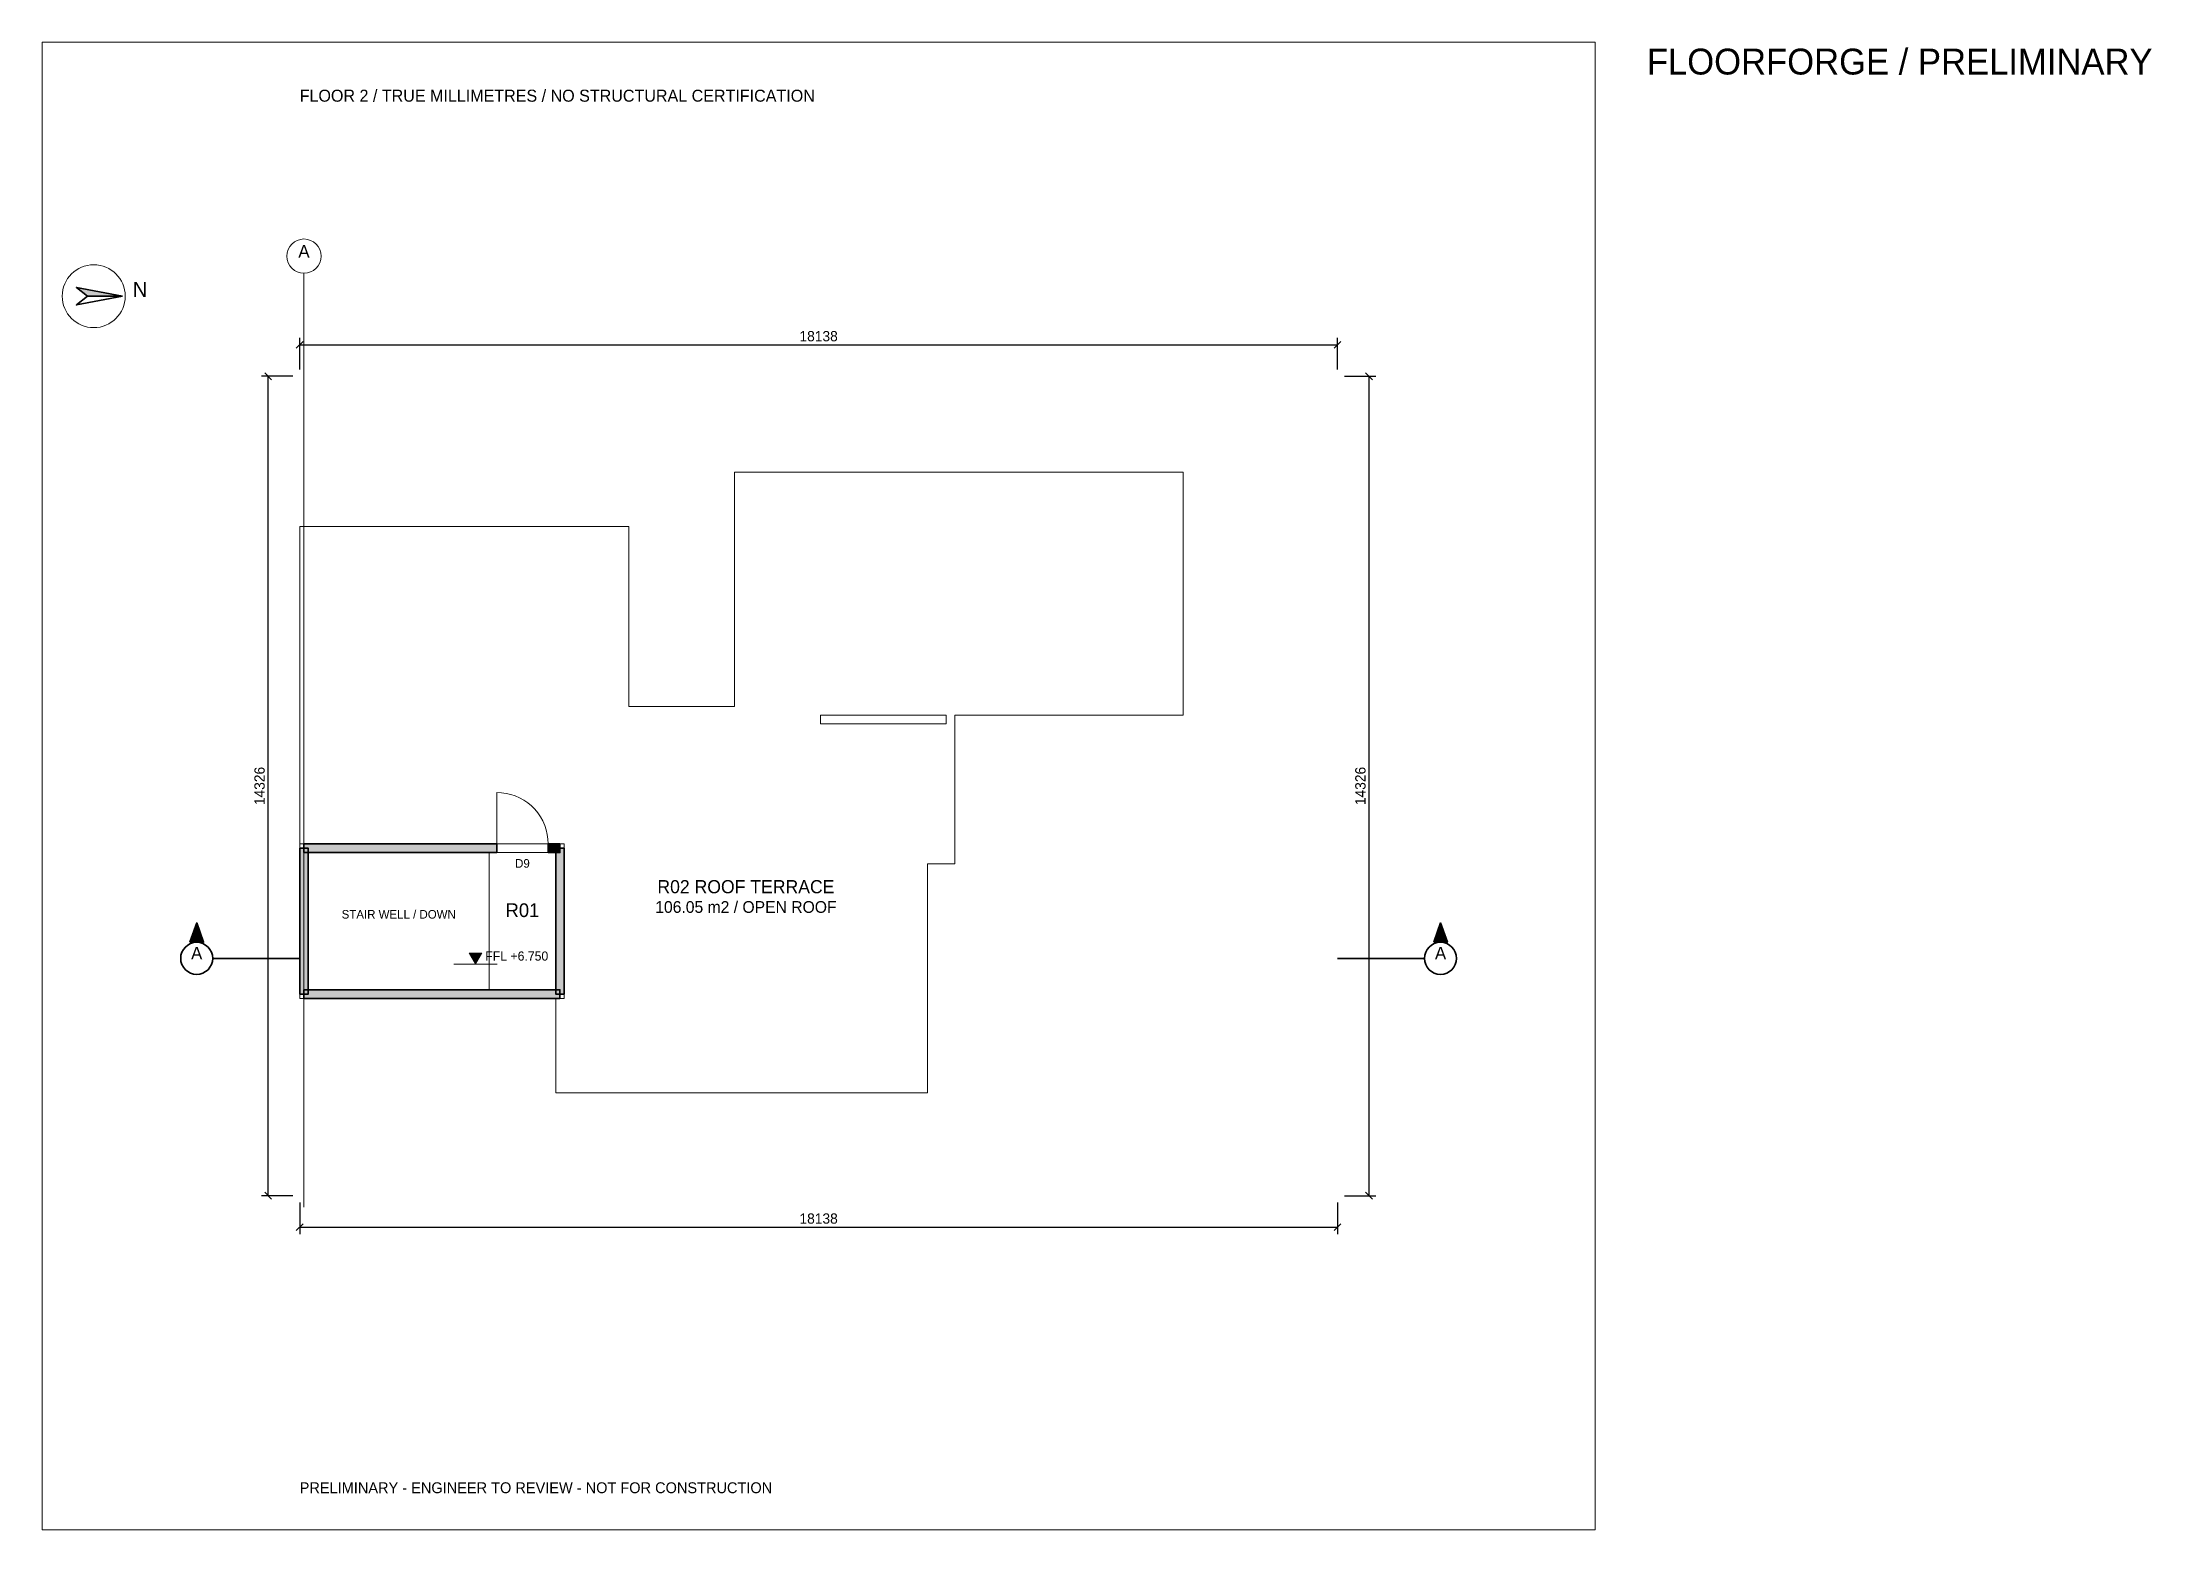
# Paper-space layout 'FLOOR-2' of a CAD drawing. Header units: millimetres. Extents: x 20 to 346, y 30 to 260.
# The model-space entities are those that its viewports show. They can reach past a viewport. Long polylines and large blocks are cut down to what shows.
import ezdxf
from ezdxf.enums import TextEntityAlignment as Align

# ---------------------------------------------------------------- set-up
doc = ezdxf.new("R2010")
doc.units = ezdxf.units.MM
for name, color, linetype, lineweight in [('A-ANNO', 7, 'Continuous', 18), ('A-DIMS', 7, 'Continuous', 13), ('A-DOOR', 3, 'Continuous', 18), ('A-FLOR', 8, 'Continuous', 13), ('A-GRID', 8, 'Continuous', 13), ('A-LEVL', 7, 'Continuous', 13), ('A-SECT', 1, 'Continuous', 35), ('A-STAIR', 7, 'Continuous', 18), ('A-TAGS', 1, 'Continuous', 13), ('A-WALL', 7, 'Continuous', 35), ('HANDOVER-ROOM', 4, 'Continuous', 18)]:
    doc.layers.add(name, color=color, linetype=linetype, lineweight=lineweight)
doc.dimstyles.new('FF-ARCH', dxfattribs={"dimtxt": 180, "dimasz": 90, "dimexe": 120, "dimexo": 120, "dimgap": 60, "dimtad": 1, "dimdec": 0, "dimtsz": 60, "dimcen": 2.5, "dimazin": 3, "dimtfac": 1, "dimtmove": 0, "dimatfit": 3})

msp = doc.modelspace()

# ---------------------------------------------------------------- hatches: boundary and pattern name
at = {"layer": 'A-LEVL'}
msp.add_hatch(color=7, dxfattribs=at).paths.add_polyline_path([(63240, 4240), (63460, 4240), (63350, 4050)])
at = {"layer": 'A-SECT'}
for points in [[(58356, 4430), (58476, 4770), (58596, 4430)], [(80094, 4430), (80214, 4770), (80334, 4430)]]:
    msp.add_hatch(color=7, dxfattribs=at).paths.add_polyline_path(points)
at = {"layer": 'A-WALL'}
for points in [[(57182, 15726), (56373.5, 15880), (56566, 15726)], [(60276, 6075), (60426, 6075), (60426, 3525), (60276, 3525), (60276, 6075)], [(60351, 6150), (63719, 6150), (63719, 6000), (60351, 6000), (60351, 6150)], [(64825, 6150), (64825, 6000), (64619, 6000), (64619, 6150), (64825, 6150)], [(64750, 6075), (64900, 6075), (64900, 3525), (64750, 3525), (64750, 6075)], [(60351, 3450), (60351, 3600), (64825, 3600), (64825, 3450), (60351, 3450)]]:
    msp.add_hatch(color=7, dxfattribs=at).paths.add_polyline_path(points)

# ---------------------------------------------------------------- linework, layer by layer
at = {"layer": 'A-ANNO'}
msp.add_circle((56676, 15726), 550, dxfattribs=at)
at = {"layer": 'A-DOOR'}
msp.add_line((63719, 6150), (63719, 7050), dxfattribs=at)
msp.add_lwpolyline([(64619, 6150), (64615.2, 6233), (64603.7, 6315.4), (64584.6, 6396.3), (64558.2, 6475.1), (64524.6, 6551.2), (64484.2, 6623.8), (64437.2, 6692.4), (64384.1, 6756.3), (64325.3, 6815.1), (64261.4, 6868.2), (64192.8, 6915.2), (64120.2, 6955.6), (64044.1, 6989.2), (63965.3, 7015.6), (63884.4, 7034.7), (63802, 7046.2), (63719, 7050)], dxfattribs=at)
at = {"layer": 'A-FLOR'}
for points in [[(60276, 8550), (60276, 11550), (60276, 11625), (60276, 11700), (65876, 11700), (65951, 11700), (66026, 11700), (66026, 11550), (66026, 8550), (67876, 8550), (67876, 9550), (67876, 9625), (67876, 9700), (67876, 12502), (67876, 12577), (67876, 12652), (68026, 12652), (69226, 12652), (69301, 12652), (69376, 12652), (75564, 12652), (75639, 12652), (75714, 12652), (75714, 8400), (71726, 8400), (71726, 5800), (71250, 5800), (71250, 1800), (64750, 1800), (64750, 3450), (64900, 3450), (64900, 6150), (60276, 6150), (60276, 8400), (60276, 8475)], [(60276, 8550), (60276, 11550), (60276, 11625), (60276, 11700), (65876, 11700), (65951, 11700), (66026, 11700), (66026, 11550), (66026, 8550), (67876, 8550), (67876, 9550), (67876, 9625), (67876, 9700), (67876, 12502), (67876, 12577), (67876, 12652), (68026, 12652), (69226, 12652), (69301, 12652), (69376, 12652), (75564, 12652), (75639, 12652), (75714, 12652), (75714, 8400), (71726, 8400), (71726, 5800), (71250, 5800), (71250, 1800), (64750, 1800), (64750, 3450), (63450, 3450), (63375, 3450), (60426, 3450), (60351, 3450), (60276, 3450), (60276, 3600), (60276, 8400), (60276, 8475), (60276, 8550)], [(71576, 8325), (71576, 8400), (69376, 8400), (69376, 8325), (69376, 8250), (71576, 8250), (71576, 8325)], [(60426, 6000), (60426, 3600), (63588, 3600), (63588, 6000), (60426, 6000)], [(64750, 6000), (63588, 6000), (63588, 3600), (64750, 3600)]]:
    msp.add_lwpolyline(points, close=True, dxfattribs=at)
for points in [[(60276, 8475), (60276, 8550), (60276, 11550), (60276, 11625), (60276, 11700), (65876, 11700), (65951, 11700), (66026, 11700), (66026, 11550), (66026, 8550), (67876, 8550), (67876, 9550), (67876, 9625), (67876, 9700), (67876, 12502), (67876, 12577), (67876, 12652), (68026, 12652), (69226, 12652), (69301, 12652), (69376, 12652), (75564, 12652), (75639, 12652), (75714, 12652), (75714, 8400), (71726, 8400), (71726, 5800), (71250, 5800), (71250, 1800), (64750, 1800), (64750, 3449)], [(60276, 6151), (60276, 8400), (60276, 8475)], [(71576, 8250), (71576, 8325), (71576, 8400), (69376, 8400), (69376, 8325), (69376, 8250), (71576, 8250)]]:
    msp.add_lwpolyline(points, dxfattribs=at)
at = {"layer": 'A-GRID'}
msp.add_line((60351, -200), (60351, 16126), dxfattribs=at)
msp.add_circle((60351, 16426), 300, dxfattribs=at)
at = {"layer": 'A-LEVL'}
msp.add_line((62970, 4050), (63730, 4050), dxfattribs=at)
msp.add_lwpolyline([(63240, 4240), (63460, 4240), (63350, 4050)], close=True, dxfattribs=at)
at = {"layer": 'A-SECT'}
for p, q in [((60276, 4150), (58756, 4150)), ((78414, 4150), (79934, 4150))]:
    msp.add_line(p, q, dxfattribs=at)
for points in [[(58356, 4430), (58476, 4770), (58596, 4430)], [(80094, 4430), (80214, 4770), (80334, 4430)]]:
    msp.add_lwpolyline(points, close=True, dxfattribs=at)
for centre in [(58476, 4150), (80214, 4150)]:
    msp.add_circle(centre, 280, dxfattribs=at)
at = {"layer": 'A-STAIR'}
msp.add_lwpolyline([(63588, 6000), (60426, 6000), (60426, 3600), (63588, 3600)], close=True, dxfattribs=at)
at = {"layer": 'A-WALL'}
for points in [[(57182, 15726), (56373.5, 15880), (56566, 15726)], [(57182, 15726), (56373.5, 15572), (56566, 15726)], [(60276, 6075), (60426, 6075), (60426, 3525), (60276, 3525), (60276, 6075)], [(60351, 6150), (63719, 6150), (63719, 6000), (60351, 6000), (60351, 6150)], [(64825, 6150), (64825, 6000), (64619, 6000), (64619, 6150), (64825, 6150)], [(64750, 6075), (64900, 6075), (64900, 3525), (64750, 3525), (64750, 6075)], [(60351, 3450), (60351, 3600), (64825, 3600), (64825, 3450), (60351, 3450)]]:
    msp.add_lwpolyline(points, close=True, dxfattribs=at)

# ---------------------------------------------------------------- texts
at = {"layer": 'A-ANNO'}
for s, height, p in [('FLOOR 2 / TRUE MILLIMETRES / NO STRUCTURAL CERTIFICATION', 210, (60276, 19126)), ('PRELIMINARY - ENGINEER TO REVIEW - NOT FOR CONSTRUCTION', 190, (60276, -5200))]:
    msp.add_text(s, height=height, dxfattribs=at).set_placement(p)
msp.add_text('N', height=260, dxfattribs=at).set_placement((57486, 15636), align=Align.BOTTOM_CENTER)
at = {"layer": 'A-GRID'}
msp.add_text('A', height=220, dxfattribs=at).set_placement((60351, 16336), align=Align.BOTTOM_CENTER)
at = {"layer": 'A-LEVL'}
msp.add_text('FFL +6.750', height=160, dxfattribs=at).set_placement((63520, 4110))
at = {"layer": 'A-SECT'}
for p in [(58476, 4065), (80214, 4065)]:
    msp.add_text('A', height=220, dxfattribs=at).set_placement(p, align=Align.BOTTOM_CENTER)
at = {"layer": 'A-STAIR'}
msp.add_text('STAIR WELL / DOWN', height=150, dxfattribs=at).set_placement((62007, 4800), align=Align.BOTTOM_CENTER)
at = {"layer": 'A-TAGS'}
msp.add_text('D9', height=150, dxfattribs=at).set_placement((64169, 5690), align=Align.BOTTOM_CENTER)
at = {"layer": 'HANDOVER-ROOM'}
for s, height, p in [('R02 ROOF TERRACE', 230, (68074.1, 5218.8)), ('R01', 240, (64169, 4800)), ('106.05 m2 / OPEN ROOF', 205, (68074.1, 4883.8))]:
    msp.add_text(s, height=height, dxfattribs=at).set_placement(p, align=Align.BOTTOM_CENTER)

# ---------------------------------------------------------------- dimensions: what is measured, and where the dimension line sits
at = {"layer": 'A-DIMS'}
for base, p1, p2 in [((60276, 14876), (60276, 14326), (78414, 14326)), ((60276, -550), (60276, 0), (78414, 0))]:
    msp.add_linear_dim(base=base, p1=p1, p2=p2, dimstyle='FF-ARCH', dxfattribs=at).render()
for base, p1, p2 in [((59726, 0), (60276, 0), (60276, 14326)), ((78964, 0), (78414, 0), (78414, 14326))]:
    msp.add_linear_dim(base=base, p1=p1, p2=p2, angle=90, dimstyle='FF-ARCH', dxfattribs=at).render()

psp = doc.layouts.new('FLOOR-2')

# ---------------------------------------------------------------- texts
psp.add_text('FLOORFORGE / PRELIMINARY', height=4).set_placement((268, 255))

# ---------------------------------------------------------------- viewports
at = {"layer": 'VIEWPORTS'}
psp.add_viewport(center=(140, 145), size=(240, 230), view_center_point=(69345, 7163), view_height=26007.25, dxfattribs=at)

doc.saveas('drawing.dxf')
